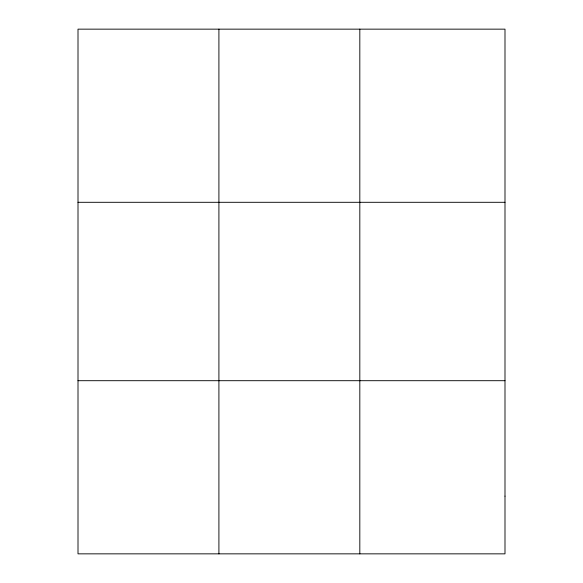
<?xml version="1.0" encoding="UTF-8"?>
<svg xmlns="http://www.w3.org/2000/svg" width="583" height="583" viewBox="0 0 583 583"><rect width="100%" height="100%" fill="white"/><g stroke="black" fill="none" stroke-linecap="round" stroke-linejoin="round"><path stroke-width="0.87" d="M218.909 553.85L218.909 29.15M359.82 553.85L359.82 29.15M78.005 202.301L504.995 202.301M78.005 380.699L504.995 380.699M504.995 496.133L504.995 553.85L78.005 553.85L78.005 29.15L504.995 29.15L504.995 496.133"/></g></svg>
